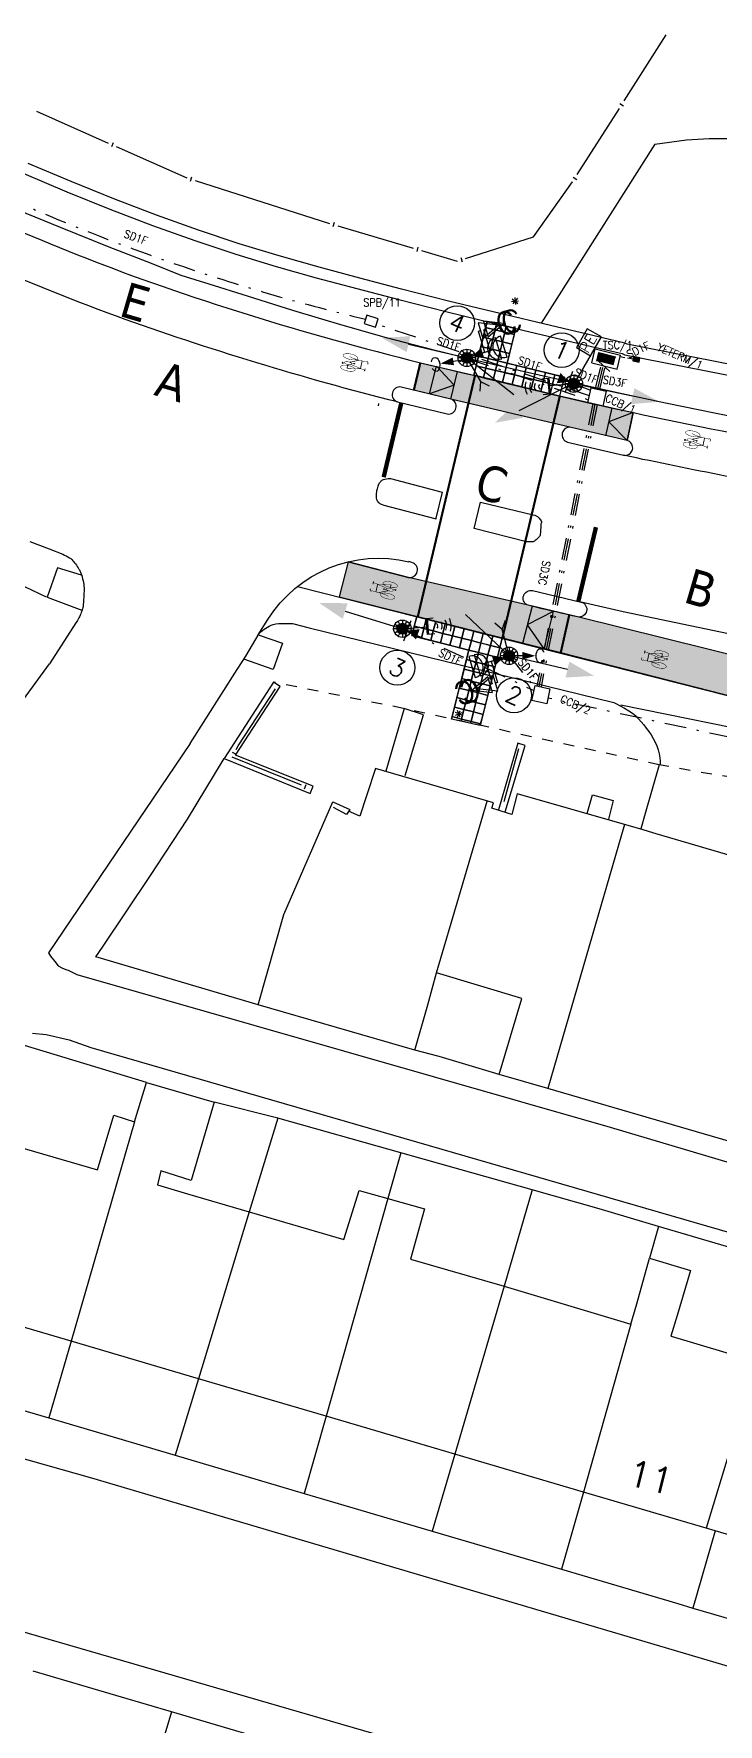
# Model space of a CAD drawing. Extents: x 427500 to 429848, y 434500 to 436505.
# Drawn here: x 428216.1 to 428247.5, y 435722.5 to 435800.1 of the extents above; entities that cross this region are included whole.
import ezdxf
from ezdxf.enums import TextEntityAlignment as Align

# ---------------------------------------------------------------- set-up
doc = ezdxf.new("R2010")
doc.units = 0
for name, pattern in [('1001', [100, 100, 0]), ('1055', [0.6, 0.1, -0.5]), ('DASHDOT1', [2, 1, -0.5, 0, -0.5]), ('DASHEDLINE', [1, 0.5, -0.5]), ('HIDDEN', [0.375, 0.25, -0.125]), ('KLZigZag', [100, 100, 0])]:
    doc.linetypes.add(name, pattern=pattern)
doc.layers.get('0').update_dxf_attribs({"color": 222})
for name, color, linetype in [('DATA', 7, 'Continuous'), ('du-UTMCBOX', 40, 'Continuous'), ('du-UTMCDUCT-C1', 40, 'DASHDOT1'), ('du-UTMCDUCT-F1', 40, 'DASHDOT1'), ('du-UTMCTEXT', 40, 'Continuous'), ('du-YEBOX', 7, 'Continuous'), ('du-YEDUCT-F1', 7, 'HIDDEN'), ('du-YETEXT', 7, 'Continuous'), ('KTS_LINES', 7, 'Continuous'), ('LOOPS', 3, 'Continuous'), ('LPTIP_Ex_Base', 8, 'Continuous'), ('numbers', 7, 'Continuous'), ('OS_LINE - Road Or Track', 8, 'DASHEDLINE'), ('PRO-MARKINGS', 7, 'Continuous'), ('PROPOSED', 1, 'Continuous'), ('SETOUT', 4, 'Continuous'), ('SIGNALS', 7, 'Continuous'), ('Tactarea', 10, 'Continuous'), ('Tactpave', 10, 'Continuous'), ('UTC SIGNALS', 7, 'Continuous'), ('UTC_Phases', 5, 'Continuous'), ('UTC_Signals', 7, 'Continuous')]:
    doc.layers.add(name, color=color, linetype=linetype)
doc.styles.add('299799-EXUTC$0$Standard', font='romans.shx')
doc.styles.add('KTS_TAHOMA', font='tahoma.ttf')
doc.styles.add('LCC Romans', font='romans.shx', dxfattribs={"width": 0.9})
doc.styles.add('MtXpl_Romans', font='romans__.ttf')
doc.styles.get("Standard").update_dxf_attribs({"font": 'romans.shx'})

# ---------------------------------------------------------------- blocks, each defined once
blk = doc.blocks.new('FENCE_UP')
at = {"color": 0, "linetype": 'ByBlock', "flags": 128}
blk.add_lwpolyline([(0, 0.5), (0, -0.5)], dxfattribs=at)
blk = doc.blocks.new('1057s')
at = {"color": 0}
blk.add_line((-0.063, 0.42), (-0.043, 0.389), dxfattribs=at)
for points, const_width in [([(-0.303, 0.316), (-0.289, 0.362), (-0.277, 0.409), (-0.268, 0.455), (-0.26, 0.501), (-0.255, 0.547), (-0.25, 0.594), (-0.246, 0.64), (-0.243, 0.688), (-0.24, 0.736), (-0.238, 0.783), (-0.236, 0.827), (-0.234, 0.867), (-0.232, 0.901), (-0.231, 0.928), (-0.23, 0.945), (-0.23, 0.951)], 0.0208), ([(-0.23, 0.92), (0.114, 0.92)], 0.0417), ([(-0.199, 0.701), (-0.23, 0.764)], 0.0333), ([(-0.23, 0.951), (-0.22, 1.097)], 0.0208), ([(-0.224, 0.766), (-0.229, 0.778)], 0.0125), ([(-0.209, 0.753), (-0.23, 0.795)], 0.00833), ([(-0.227, 0.778), (-0.228, 0.782)], 0.00833), ([(0.041, 0.461), (0.124, 0.92)], 0.0208), ([(0.11, 0.931), (0.125, 0.931)], 0.0208), ([(0.124, 0.92), (0.124, 0.951)], 0.0125), ([(0.134, 0.941), (0.155, 1.097)], 0.0208), ([(0.239, 0.357), (0.134, 0.931)], 0.0208), ([(0.134, 0.92), (0.134, 0.951)], 0.0125), ([(-0.053, 0.399), (-0.199, 0.701)], 0.0329), ([(-0.053, 0.399), (-0.199, 0.701)], 0.0125), ([(-0.063, 0.399), (-0.053, 0.368)], 0.0125), ([(-0.024, 0.528), (-0.023, 0.589)], 0.0417), ([(-0.033, 0.586), (-0.029, 0.591), (-0.025, 0.595), (-0.02, 0.595), (-0.017, 0.592), (-0.014, 0.586)], 0.0125), ([(-0.01, 0.484), (-0.029, 0.54)], 0.0189), ([(0.031, 0.155), (0.051, 0.118)], 0.0189), ([(0.051, 0.123), (0.051, 0.065)], 0.0417), ([(0.044, 0.065), (0.047, 0.056), (0.053, 0.055), (0.058, 0.061), (0.063, 0.071)], 0.0125), ([(0.072, 0.316), (0.239, 0.316)], 0.0417), ([(0.239, 0.357), (0.249, 0.316)], 0.0208), ([(0.249, 0.316), (0.239, 0.295)], 0.0125)]:
    blk.add_lwpolyline(points, dxfattribs=dict(at, const_width=const_width))
for points in [[(-0.221, 1.098, 0.0208, 0.0219, 0), (-0.226, 1.108, 0.0219, 0.0229, 0), (-0.229, 1.116, 0.0229, 0.0238, 0), (-0.233, 1.123, 0.0238, 0.0245, 0), (-0.236, 1.129, 0.0245, 0.0252, 0), (-0.239, 1.135, 0.0252, 0.0258, 0), (-0.241, 1.14, 0.0258, 0.0263, 0), (-0.243, 1.144, 0.0263, 0.0268, 0), (-0.244, 1.149, 0.0268, 0.0272, 0), (-0.246, 1.153, 0.0272, 0.0277, 0), (-0.246, 1.156, 0.0277, 0.0281, 0), (-0.246, 1.16, 0.0281, 0.0285, 0), (-0.245, 1.164, 0.0285, 0.0289, 0), (-0.244, 1.168, 0.0289, 0.0294, 0), (-0.242, 1.171, 0.0294, 0.0299, 0), (-0.238, 1.175, 0.0299, 0.0305, 0), (-0.234, 1.179, 0.0305, 0.0313, 0), (-0.229, 1.183, 0.0313, 0.0321, 0), (-0.222, 1.188, 0.0321, 0.0331, 0), (-0.213, 1.192, 0.0331, 0.0343, 0), (-0.203, 1.195, 0.0343, 0.0357, 0), (-0.19, 1.199, 0.0357, 0.0374, 0), (-0.175, 1.201, 0.0374, 0.0394, 0), (-0.157, 1.203, 0.0394, 0.0417, 0), (-0.135, 1.203, 0.0417, 0.0417, 0)], [(0.076, 1.129, 0.0208, 0.0625, 0), (0.172, 1.125, 0.0625, 0.0208, 0), (0.215, 1.143, 0.0208, 0.0208, 0)]]:
    blk.add_lwpolyline(points, format="xyseb", dxfattribs=at)
at = {"color": 0, "const_width": 0.0208}
for points in [[(-0.303, 0.691, 0.213749), (-0.343, 0.673, 0.093897), (-0.392, 0.591, 0.050566), (-0.418, 0.49, 0.037992), (-0.428, 0.352, 0.037992), (-0.418, 0.214, 0.050566), (-0.392, 0.113, 0.093897), (-0.343, 0.031, 0.213749), (-0.303, 0.013, 0.213749), (-0.264, 0.031, 0.093897), (-0.215, 0.113, 0.050566), (-0.188, 0.214, 0.037992), (-0.178, 0.352, 0.037992), (-0.188, 0.49, 0.050566), (-0.215, 0.591, 0.093897), (-0.264, 0.673, 0.213749)], [(0.009, 0.482, 0.211848), (-0.01, 0.473, 0.094525), (-0.035, 0.433, 0.051213), (-0.048, 0.384, 0.038544), (-0.053, 0.316, 0.038544), (-0.048, 0.247, 0.051213), (-0.035, 0.198, 0.094525), (-0.01, 0.158, 0.211848), (0.009, 0.149, 0.211848), (0.029, 0.158, 0.094525), (0.054, 0.198, 0.051213), (0.067, 0.247, 0.038544), (0.072, 0.316, 0.038544), (0.067, 0.384, 0.051213), (0.054, 0.433, 0.094525), (0.029, 0.473, 0.211848)], [(0.239, 0.691, 0.213749), (0.199, 0.673, 0.093897), (0.15, 0.591, 0.050566), (0.124, 0.49, 0.037992), (0.114, 0.352, 0.037992), (0.124, 0.214, 0.050566), (0.15, 0.113, 0.093897), (0.199, 0.031, 0.213749), (0.239, 0.013, 0.213749), (0.278, 0.031, 0.093897), (0.327, 0.113, 0.050566), (0.353, 0.214, 0.037992), (0.364, 0.352, 0.037992), (0.353, 0.49, 0.050566), (0.327, 0.591, 0.093897), (0.278, 0.673, 0.213749)]]:
    blk.add_lwpolyline(points, format="xyb", close=True, dxfattribs=at)
at = {"color": 0}
for points in [[(-0.038, 0.587), (-0.038, 0.588), (-0.037, 0.59), (-0.036, 0.591), (-0.036, 0.592), (-0.035, 0.593), (-0.035, 0.594), (-0.034, 0.595), (-0.033, 0.595), (-0.033, 0.596), (-0.032, 0.597), (-0.032, 0.597), (-0.031, 0.598), (-0.03, 0.598), (-0.03, 0.599), (-0.029, 0.599), (-0.029, 0.599), (-0.028, 0.6), (-0.028, 0.6), (-0.027, 0.6), (-0.026, 0.6), (-0.026, 0.601), (-0.025, 0.601), (-0.025, 0.601), (-0.024, 0.601), (-0.023, 0.601), (-0.023, 0.601), (-0.022, 0.601), (-0.021, 0.601), (-0.021, 0.601), (-0.02, 0.601), (-0.02, 0.601), (-0.019, 0.6), (-0.019, 0.6), (-0.018, 0.6), (-0.018, 0.6), (-0.017, 0.599), (-0.017, 0.599), (-0.016, 0.599), (-0.016, 0.598), (-0.016, 0.598), (-0.015, 0.598), (-0.015, 0.597), (-0.014, 0.597), (-0.014, 0.597), (-0.014, 0.596), (-0.013, 0.596), (-0.013, 0.595), (-0.013, 0.595), (-0.012, 0.594), (-0.012, 0.593), (-0.011, 0.593), (-0.011, 0.592), (-0.011, 0.591), (-0.01, 0.59), (-0.01, 0.589), (-0.009, 0.588)], [(0.035, 0.065), (0.036, 0.062), (0.037, 0.06), (0.037, 0.058), (0.038, 0.056), (0.039, 0.054), (0.04, 0.053), (0.041, 0.052), (0.042, 0.051), (0.043, 0.05), (0.044, 0.049), (0.044, 0.048), (0.045, 0.047), (0.046, 0.047), (0.047, 0.046), (0.048, 0.045), (0.048, 0.045), (0.049, 0.045), (0.049, 0.044), (0.05, 0.044), (0.051, 0.044), (0.051, 0.044), (0.052, 0.044), (0.052, 0.044), (0.053, 0.044), (0.053, 0.045), (0.054, 0.045), (0.055, 0.045), (0.056, 0.046), (0.056, 0.047), (0.057, 0.047), (0.058, 0.048), (0.059, 0.049), (0.06, 0.051), (0.061, 0.052), (0.062, 0.054), (0.063, 0.055), (0.064, 0.057), (0.066, 0.06), (0.067, 0.062), (0.068, 0.065)]]:
    blk.add_lwpolyline(points, dxfattribs=at)
for points in [[(0.035, 0.064), (0.038, 0.056), (0.042, 0.049), (0.049, 0.044)], [(0.042, 0.049), (0.049, 0.044), (0.053, 0.044), (0.058, 0.048)], [(0.053, 0.044), (0.058, 0.048), (0.062, 0.053), (0.064, 0.057)]]:
    blk.add_solid(points, dxfattribs=at)
blk = doc.blocks.new('TACTPBLK')
at = {"color": 0}
blk.add_line((0.5, 0.5), (0.5, 0.5), dxfattribs=at)
blk.add_lwpolyline([(0, 0), (1, 0), (1, 1), (0, 1)], close=True, dxfattribs=at)
blk = doc.blocks.new('WBPOLE-sym')
h = blk.add_hatch(color=256)
h.dxf.hatch_style = 1
edge = h.paths.add_edge_path()
edge.add_arc((0, 0), 0.25, 0, 360)
at = {"layer": 'SETOUT'}
h = blk.add_hatch(color=256, dxfattribs=at)
h.dxf.hatch_style = 1
edge = h.paths.add_edge_path()
edge.add_arc((0, 0), 0.125, 0, 360)
at = {"color": 0, "lineweight": -2}
for p, q in [((-0.217, 0.125), (-0.346, 0.2)), ((-0.125, 0.217), (-0.2, 0.346)), ((0, 0.4), (0, 0.25)), ((0.2, 0.346), (0.125, 0.217)), ((0.346, 0.2), (0.217, 0.125)), ((-0.25, 0), (-0.4, 0)), ((-0.217, -0.125), (-0.346, -0.2)), ((-0.125, -0.217), (-0.2, -0.346)), ((0, -0.25), (0, -0.4)), ((0.2, -0.346), (0.125, -0.217)), ((0.346, -0.2), (0.217, -0.125)), ((0.4, 0), (0.25, 0))]:
    blk.add_line(p, q, dxfattribs=at)
blk.add_circle((0, 0), 0.4, dxfattribs=at)
blk.add_circle((0, 0), 0.25)
at = {"layer": 'SETOUT'}
blk.add_circle((0, 0), 0.125, dxfattribs=at)
blk = doc.blocks.new('HD001P')
at = {"linetype": 'Continuous'}
blk.add_line((0, 2.75), (0, 0), dxfattribs=at)
blk.add_solid([(0.375, 2.75), (-0.375, 2.75), (0, 4)], dxfattribs=at)
at = {"layer": 'DATA', "flags": 9}
for tag, p in [('SUPPORT', (0.75, 1.5)), ('CABLE', (0.75, 0.75)), ('BRACKETS', (0.75, 1.25)), ('HEIGHT', (0.75, 1)), ('TYPE', (0.75, 0.25)), ('PHASE', (0.75, 0.5)), ('NUM', (0.75, 0)), ('SITE', (0.75, -0.25)), ('IDENT', (0.75, -0.5))]:
    blk.add_attdef(tag, p, '', height=0.2, dxfattribs=at)
blk = doc.blocks.new('Symbol-TACTKNOB')
at = {"color": 0, "linetype": 'Continuous'}
for p, q in [((1.05, 0.6), (1.55, 0.6)), ((1.12, 0.42), (1.48, 0.78)), ((1.12, 0.78), (1.48, 0.42)), ((1.3, 0.35), (1.3, 0.85))]:
    blk.add_line(p, q, dxfattribs=at)
blk = doc.blocks.new('Signal-Symbol-083A')
for p, q in [((0.85, 0), (0.85, 1)), ((0.85, 1), (0.95, 1))]:
    blk.add_line(p, q)
at = {"color": 0, "linetype": 'Continuous'}
for p, q in [((1, 0), (0, 0)), ((1.5, -0.5), (1.5, 0.5))]:
    blk.add_line(p, q, dxfattribs=at)
blk.add_lwpolyline([(0.95, 1.375), (0.95, 0.625), (1.8, 1)], close=True, dxfattribs=at)
blk.add_arc((1.5, 0), 0.5, 90, 270, dxfattribs=at)
at = {"color": 0}
blk.add_solid([(0.25, 0), (0.75, -0.25), (0.75, 0.25)], dxfattribs=at)
at = {"linetype": 'Continuous'}
blk.add_text('C', height=1, dxfattribs=at).set_placement((2.157, 1), align=Align.MIDDLE)
at = {"layer": 'DATA'}
for tag, p, rotation, flags in [('SIG', (0, 0), 180, 3), ('IDENT', (-0.75, -1), 270, 9), ('SITE', (-0.5, -1), 270, 9), ('NUM', (-0.25, -1), 270, 9), ('TYPE', (0, -1), 270, 9), ('PHASE', (0.25, -1), 270, 9), ('CABLE', (0.5, -1), 270, 9), ('HEIGHT', (0.75, -1), 270, 9), ('FEATURES', (1, -1), 270, 9), ('SUPPORT', (1.25, -1), 270, 9)]:
    blk.add_attdef(tag, p, '', height=0.2, rotation=rotation, dxfattribs=dict(at, flags=flags))
blk = doc.blocks.new('A$C88c9c3d2')
at = {"layer": 'SIGNALS'}
for p, q in [((0.873, 0.396), (0.871, 1.19)), ((0.871, 1.19), (0.951, 1.19))]:
    blk.add_line(p, q, dxfattribs=at)
at = {"layer": 'SIGNALS', "color": 0, "linetype": 'Continuous'}
for p, q in [((1.391, 0), (1.388, 0.795)), ((0.993, 0.396), (0.198, 0.394))]:
    blk.add_line(p, q, dxfattribs=at)
blk.add_lwpolyline([(0.95, 1.488), (0.951, 0.893), (1.626, 1.192)], close=True, dxfattribs=at)
blk.add_arc((1.39, 0.397), 0.397, 90.15492, 270.15492, dxfattribs=at)
at = {"layer": 'SIGNALS', "xscale": 0.7940999999999999, "yscale": 0.7940999999999999, "zscale": 0.7940999999999999, "rotation": 0.1549181761895611}
blk.add_blockref('Signal-Symbol-083A', (0, 0.394), dxfattribs=at)
at = {"layer": 'SIGNALS', "linetype": 'Continuous'}
blk.add_text('C', height=0.794, rotation=0.15492, dxfattribs=at).set_placement((1.909, 1.193), align=Align.MIDDLE)
blk = doc.blocks.new('detect_visual-sym')
at = {"color": 0, "linetype": 'Continuous'}
for p, q in [((0, 0), (1.87, 0)), ((2.42, 0.6), (1.87, 0.6)), ((1.87, -0.6), (1.87, 0.6)), ((1.97, -0.6), (1.97, 0.6)), ((2.42, -0.6), (1.87, -0.6))]:
    blk.add_line(p, q, dxfattribs=at)
for centre, radius, start, end in [((2.46, 0), 0.255, 313.0864, 46.9136), ((2.53, 0), 0.518, 326.6121, 33.3879), ((2.53, 0), 0.862, 333.5703, 26.4297), ((2.46, 0), 1.28, 337.7803, 22.2197)]:
    blk.add_arc(centre, radius, start, end, dxfattribs=at)
blk = doc.blocks.new('TSC')
for p, q in [((-0.6, 0.33), (0.6, 0.33)), ((-0.6, -0.33), (-0.6, 0.33)), ((-0.4, -0.2), (-0.4, 0.2)), ((-0.399, 0.2), (0.401, 0.2)), ((0.6, -0.33), (0.6, 0.33)), ((-0.6, -0.33), (0.6, -0.33))]:
    blk.add_line(p, q)
blk.add_solid([(-0.399, 0.2), (-0.399, -0.2), (0.401, 0.2), (0.401, -0.2)])
blk = doc.blocks.new('peek3con')
blk.add_line((-0.335, -0.21), (0.278, -0.536))
blk.add_solid([(-0.355, -0.19), (0.355, -0.19), (-0.355, 0.19), (0.355, 0.19)])
blk = doc.blocks.new('poleno')
blk.add_circle((0, 0), 1)
at = {"style": 'KTS_TAHOMA'}
blk.add_attdef('NUMBER', text='', height=1, dxfattribs=at).set_placement((0, 0), align=Align.MIDDLE)
blk = doc.blocks.new('HD084')
blk.add_line((0.5, 0.25), (-0.5, 0.25))
for points in [[(0, 0.25), (0.25, 0.75), (-0.25, 0.75)], [(0, 0.05, 1), (0.2, 0.25, 1), (-0.2, 0.25, 1)]]:
    blk.add_solid(points)
at = {"flags": 9}
for tag, p in [('SUPPORT', (1, 1.25)), ('FEATURES', (1, 1)), ('HEIGHT', (1, 0.75)), ('TYPE', (1, 0)), ('CABLE', (1, 0.5)), ('PHASE', (1, 0.25)), ('SITE', (1, -0.5)), ('NUM', (1, -0.25)), ('IDENT', (1, -0.75))]:
    blk.add_attdef(tag, p, '', height=0.2, dxfattribs=at)
at = {"flags": 3}
blk.add_attdef('SIG', (0, 0), '', height=0.2, rotation=270, dxfattribs=at)
blk = doc.blocks.new('pec')
for p, q in [((-0.75, 2.5), (-0.75, 1.5)), ((0, 2.5), (-0.75, 2.5)), ((0, 0), (0, 2.5)), ((-0.75, 1.5), (0, 1.5))]:
    blk.add_line(p, q)
blk.add_text('PE', height=0.5, rotation=90).set_placement((-0.384, 1.931), align=Align.MIDDLE)
blk = doc.blocks.new('299799-EXUTC$0$Signal-Symbol-077AP')
at = {"linetype": 'Continuous'}
blk.add_line((1, 0), (0, 0), dxfattribs=at)
blk.add_solid([(1, -0.3), (1, 0.3), (2, 0)], dxfattribs=at)
at = {"style": '299799-EXUTC$0$Standard'}
blk.add_text('C', height=1, dxfattribs=at).set_placement((2.36, 0), align=Align.MIDDLE)
blk = doc.blocks.new('CCB')
at = {"flags": 128}
blk.add_lwpolyline([(0.35, 0.35), (0.35, -0.35), (-0.35, -0.35), (-0.35, 0.35)], close=True, dxfattribs=at)
blk = doc.blocks.new('YETERM')
at = {"flags": 128}
blk.add_lwpolyline([(-0.15, -0.1), (0.15, -0.1), (0.15, 0.1), (-0.15, 0.1)], close=True, dxfattribs=at)
blk.add_solid([(-0.15, 0.1), (-0.15, -0.1), (0.15, 0.1), (0.15, -0.1)])
blk = doc.blocks.new('299799-EXUTC$0$ONXDET-sym')
at = {"color": 0, "linetype": 'Continuous'}
for p, q in [((0, 0), (2.5, 0)), ((2.5, 0), (3.25, 0.5)), ((2.5, 0), (3.25, -0.5))]:
    blk.add_line(p, q, dxfattribs=at)
blk = doc.blocks.new('SPB')
at = {"flags": 128}
blk.add_lwpolyline([(-0.275, 0.2), (-0.275, -0.2), (0.275, -0.2), (0.275, 0.2)], close=True, dxfattribs=at)

msp = doc.modelspace()

# ---------------------------------------------------------------- hatches: boundary and pattern name
at = {"layer": 'PRO-MARKINGS', "true_color": 0x58ba48}
h = msp.add_hatch(color=85, dxfattribs=at)
h.dxf.hatch_style = 1
h.paths.add_polyline_path([(428233.815, 435784.97), (428236.31, 435784.38), (428240.202, 435783.456), (428242.589, 435782.893), (428243.566, 435782.682), (428243.29, 435781.402), (428240.715, 435782.004), (428235.195, 435783.302), (428233.504, 435783.711)])
h = msp.add_hatch(color=85, dxfattribs=at)
h.dxf.hatch_style = 1
h.paths.add_polyline_path([(428276.623, 435762.432), (428277.099, 435764.347), (428241.009, 435773.312), (428238.686, 435773.858), (428233.253, 435775.124), (428230.495, 435775.837), (428230.086, 435774.224), (428240.24, 435771.669), (428253.307, 435768.331), (428273.497, 435763.172)])

# ---------------------------------------------------------------- linework, layer by layer
at = {"layer": 'du-UTMCDUCT-C1', "flags": 128}
for points in [[(428241.708, 435783.097), (428239.139, 435770.137)], [(428241.806, 435783.078), (428239.237, 435770.117)], [(428241.904, 435783.059), (428239.335, 435770.098)]]:
    msp.add_lwpolyline(points, dxfattribs=at)
at = {"layer": 'du-UTMCDUCT-F1', "flags": 128}
msp.add_lwpolyline([(428210.9, 435794.42, 0.017348), (428216.832, 435791.689, 0.017348), (428222.938, 435789.377, 0.011544), (428227.085, 435788.075, 0.011544), (428231.286, 435786.966)], format="xyb", dxfattribs=at)
for points in [[(428241.552, 435783.454), (428231.792, 435786.741)], [(428235.961, 435785.168), (428241.51, 435783.269)], [(428241.836, 435783.8), (428242.093, 435784.857)], [(428241.933, 435783.776), (428242.191, 435784.833)], [(428242.03, 435783.753), (428242.288, 435784.81)], [(428240.858, 435784.005), (428241.609, 435783.71)], [(428232.982, 435772.781), (428239.012, 435769.927)], [(428237.871, 435771.545), (428239.042, 435770.064)], [(428268.567, 435763.335), (428239.654, 435769.584)]]:
    msp.add_lwpolyline(points, dxfattribs=at)
at = {"layer": 'du-YEDUCT-F1', "flags": 128}
msp.add_lwpolyline([(428243.553, 435785.131), (428242.963, 435785.233)], dxfattribs=at)
at = {"layer": 'KTS_LINES', "linetype": 'Continuous', "flags": 128}
for points, const_width in [([(428233.504, 435783.711), (428233.804, 435784.973)], 0.1), ([(428232.12, 435779.716), (428232.93, 435783.129)], 0.2), ([(428241.046, 435774.02), (428241.854, 435777.425)], 0.2), ([(428240.24, 435771.669), (428240.628, 435773.396)], 0.1)]:
    msp.add_lwpolyline(points, dxfattribs=dict(at, const_width=const_width))
at = {"layer": 'KTS_LINES', "linetype": '1055', "const_width": 0.1, "flags": 128}
for points in [[(428233.684, 435773.311), (428236.31, 435784.38)], [(428237.561, 435772.327), (428240.197, 435783.436)]]:
    msp.add_lwpolyline(points, dxfattribs=at)
at = {"layer": 'LOOPS'}
msp.add_line((428231.879, 435782.992), (428231.904, 435783.099), dxfattribs=at)
at = {"layer": 'LPTIP_Ex_Base', "color": 251, "true_color": 0x636466}
for p, q in [((428244.55, 435795), (428239.339, 435786.778)), ((428244.55, 435795), (428246, 435795.2)), ((428246, 435795.2), (428247.05, 435795.25)), ((428247.05, 435795.25), (428248.1, 435795.25)), ((428225.589, 435771.858), (428225.589, 435771.858)), ((428225.589, 435771.858), (428225.589, 435771.858)), ((428225.589, 435771.858), (428225.589, 435771.858)), ((428225.589, 435771.858), (428225.589, 435771.858)), ((428225.589, 435771.858), (428225.589, 435771.858)), ((428225.589, 435771.858), (428225.589, 435771.858)), ((428225.589, 435771.858), (428225.589, 435771.858)), ((428205.75, 435756), (428216.803, 435771.159)), ((428223.248, 435767.509), (428216.755, 435757.902)), ((428223.125, 435764.033), (428224.811, 435766.806)), ((428227.55, 435759.65), (428229.789, 435764.819)), ((428229.789, 435764.819), (428229.789, 435764.819)), ((428229.789, 435764.819), (428229.789, 435764.819)), ((428234.55, 435756.98), (428236.869, 435764.86)), ((428221.435, 435761.453), (428223.125, 435764.033)), ((428243.163, 435763.788), (428239.64, 435751.67)), ((428219.225, 435758.163), (428221.435, 435761.453)), ((428226.37, 435755.52), (428227.55, 435759.65)), ((428218.924, 435757.721), (428219.225, 435758.163)), ((428216.755, 435757.902), (428216.755, 435757.902)), ((428216.755, 435757.902), (428216.85, 435757.75)), ((428216.85, 435757.75), (428217.05, 435757.5)), ((428217.05, 435757.5), (428217.2, 435757.3)), ((428217.2, 435757.3), (428217.4, 435757.2)), ((428226.37, 435755.52), (428218.924, 435757.721)), ((428217.4, 435757.2), (428217.589, 435757.125)), ((428217.589, 435757.125), (428217.65, 435757.1)), ((428217.65, 435757.1), (428218.05, 435756.9)), ((428218.05, 435756.9), (428242.5, 435749.9)), ((428234.139, 435755.52), (428234.55, 435756.98)), ((428238.45, 435755.8), (428234.55, 435756.98)), ((428237.42, 435752.32), (428238.45, 435755.8)), ((428233.55, 435753.43), (428226.37, 435755.52)), ((428233.55, 435753.43), (428234.139, 435755.52)), ((428216.026, 435754.212), (428216.65, 435754.15)), ((428221.25, 435751.95), (428215.65, 435753.65)), ((428216.65, 435754.15), (428217.7, 435753.9)), ((428217.7, 435753.9), (428218.7, 435753.55)), ((428218.7, 435753.55), (428261.3, 435741.2)), ((428234.67, 435753.15), (428233.55, 435753.43)), ((428237.42, 435752.32), (428234.67, 435753.15)), ((428220.7, 435750.15), (428221.25, 435751.95)), ((428221.25, 435751.95), (428224.35, 435751.05)), ((428239.64, 435751.67), (428237.42, 435752.32)), ((428257.4, 435746.5), (428239.64, 435751.67)), ((428219, 435747.95), (428219.75, 435750.45)), ((428219.75, 435750.45), (428220.7, 435750.15)), ((428224.35, 435751.05), (428223.3, 435747.45)), ((428227.27, 435750.32), (428224.35, 435751.05)), ((428227.27, 435750.32), (428225.96, 435746.02)), ((428232.91, 435748.73), (428227.27, 435750.32)), ((428220.7, 435750.15), (428217.79, 435740.09)), ((428242.5, 435749.9), (428261.85, 435744.15)), ((428214, 435749.4), (428219, 435747.95)), ((428232.91, 435748.73), (428232.31, 435746.63)), ((428238.93, 435747.02), (428232.91, 435748.73)), ((428221.9, 435747.9), (428221.75, 435747.25)), ((428221.75, 435747.25), (428223.125, 435746.848)), ((428223.3, 435747.45), (428221.9, 435747.9)), ((428223.125, 435746.848), (428225.96, 435746.02)), ((428232.31, 435746.63), (428229.48, 435736.64)), ((428230.3, 435744.75), (428231, 435747)), ((428231, 435747), (428232.31, 435746.63)), ((428232.31, 435746.63), (428234, 435746.15)), ((428238.93, 435747.02), (428237.64, 435742.6)), ((428242, 435746.15), (428238.93, 435747.02)), ((428225.96, 435746.02), (428223.63, 435738.36)), ((428225.96, 435746.02), (428230.3, 435744.75)), ((428234, 435746.15), (428233.35, 435743.85)), ((428244.72, 435745.35), (428242, 435746.15)), ((428244.72, 435745.35), (428244.308, 435743.887)), ((428250.57, 435743.62), (428244.72, 435745.35)), ((428233.35, 435743.85), (428237.64, 435742.6)), ((428243.72, 435741.8), (428244.308, 435743.887)), ((428244.308, 435743.887), (428246.19, 435743.325)), ((428246.19, 435743.325), (428245.572, 435741.258)), ((428237.64, 435742.6), (428235.38, 435734.9)), ((428237.64, 435742.6), (428243.456, 435740.862)), ((428217.79, 435740.09), (428211.8, 435741.85)), ((428243.456, 435740.862), (428243.72, 435741.8)), ((428245.572, 435741.258), (428245.29, 435740.314)), ((428243.456, 435740.862), (428241.28, 435733.16)), ((428245.29, 435740.314), (428245.303, 435740.31)), ((428245.303, 435740.31), (428249.22, 435739.14)), ((428206.3, 435739.65), (428216.77, 435736.56)), ((428217.79, 435740.09), (428216.77, 435736.56)), ((428223.63, 435738.36), (428217.79, 435740.09)), ((428249.22, 435739.14), (428246.9, 435731.5)), ((428223.63, 435738.36), (428222.56, 435734.85)), ((428229.48, 435736.64), (428223.63, 435738.36)), ((428218.75, 435733.8), (428207, 435737.1)), ((428216.77, 435736.56), (428222.56, 435734.85)), ((428229.48, 435736.64), (428228.48, 435733.1)), ((428235.38, 435734.9), (428229.48, 435736.64)), ((428222.56, 435734.85), (428228.48, 435733.1)), ((428235.38, 435734.9), (428234.34, 435731.37)), ((428241.28, 435733.16), (428235.38, 435734.9)), ((428301.9, 435709.2), (428218.75, 435733.8)), ((428228.48, 435733.1), (428234.34, 435731.37)), ((428241.28, 435733.16), (428240.28, 435729.62)), ((428246.9, 435731.5), (428241.28, 435733.16)), ((428234.34, 435731.37), (428240.28, 435729.62)), ((428247.32, 435731.38), (428246.3, 435727.84)), ((428247.32, 435731.38), (428246.9, 435731.5)), ((428252.6, 435729.82), (428247.32, 435731.38)), ((428298.05, 435702.85), (428201.4, 435730.85)), ((428240.28, 435729.62), (428245.6, 435728.05)), ((428245.6, 435728.05), (428246.3, 435727.84)), ((428246.3, 435727.84), (428251.56, 435726.3)), ((428220.1, 435723.75), (428216.06, 435724.95)), ((428222.39, 435723.08), (428220.1, 435723.75)), ((428222.39, 435723.08), (428221.14, 435718.9)), ((428228.7, 435721.22), (428222.39, 435723.08))]:
    msp.add_line(p, q, dxfattribs=at)
at = {"layer": 'LPTIP_Ex_Base', "color": 251, "true_color": 0x636466, "flags": 128}
for points in [[(428243.141, 435796.978), (428245.069, 435800.018)], [(428216.209, 435796.508), (428219.498, 435795.046)], [(428240.998, 435793.6), (428242.927, 435796.64)], [(428219.864, 435794.883), (428223.095, 435793.446), (428223.095, 435793.446)], [(428253.377, 435783.835), (428243.279, 435785.815), (428243.176, 435785.873), (428241.768, 435786.207), (428239.771, 435786.675), (428237.456, 435787.225), (428235.088, 435787.801), (428232.936, 435788.35), (428231.021, 435788.855), (428229.164, 435789.353), (428227.334, 435789.868), (428225.5, 435790.423), (428223.628, 435791.044), (428221.705, 435791.736), (428219.755, 435792.484), (428217.792, 435793.278), (428215.83, 435794.111)], [(428215.631, 435793.653), (428217.6, 435792.816), (428219.572, 435792.018), (428221.531, 435791.267), (428223.464, 435790.571), (428225.349, 435789.946), (428227.194, 435789.388), (428229.031, 435788.871), (428230.892, 435788.372), (428232.811, 435787.866), (428234.967, 435787.316), (428237.339, 435786.739), (428239.657, 435786.189), (428241.653, 435785.72), (428243.061, 435785.387), (428243.182, 435785.325), (428253.282, 435783.345)], [(428223.476, 435793.325), (428229.634, 435791.357), (428229.634, 435791.357)], [(428235.877, 435789.757), (428238.988, 435790.751), (428240.784, 435793.262), (428240.784, 435793.262)], [(428214.974, 435792.144), (428217.286, 435791.19), (428219.529, 435790.293), (428221.455, 435789.533), (428222.818, 435788.989), (428224.105, 435788.591), (428225.871, 435788.033), (428227.946, 435787.386), (428230.136, 435786.726), (428232.242, 435786.131), (428234.293, 435785.597), (428236.421, 435785.075), (428238.583, 435784.567), (428240.735, 435784.076), (428242.836, 435783.607), (428245.036, 435783.133), (428247.362, 435782.653), (428249.591, 435782.205)], [(428230.018, 435791.245), (428233.472, 435790.23)], [(428233.856, 435790.117), (428235.496, 435789.635), (428235.496, 435789.635)], [(428215.896, 435776.773), (428216.779, 435776.432), (428217.413, 435776.184), (428217.488, 435776.147), (428217.559, 435776.111), (428217.639, 435776.07), (428217.717, 435776.025), (428217.782, 435775.981), (428217.833, 435775.936), (428217.877, 435775.888), (428217.916, 435775.839), (428217.954, 435775.788), (428217.992, 435775.737), (428218.033, 435775.681), (428218.075, 435775.619), (428218.116, 435775.559), (428218.15, 435775.506), (428218.175, 435775.47)], [(428213.086, 435775.295), (428213.563, 435775.121), (428213.637, 435775.327), (428214.27, 435775.073), (428214.244, 435774.851), (428215.323, 435774.382), (428215.505, 435774.64), (428215.686, 435774.684), (428216.65, 435774.225)], [(428218.268, 435775.231), (428217.173, 435775.564), (428216.688, 435774.221), (428218.277, 435773.619)], [(428218.175, 435775.47), (428218.193, 435775.424), (428218.219, 435775.36), (428218.249, 435775.284), (428218.278, 435775.204), (428218.302, 435775.126), (428218.322, 435775.05), (428218.34, 435774.97), (428218.356, 435774.888), (428218.369, 435774.805), (428218.379, 435774.723), (428218.384, 435774.644), (428218.385, 435774.565), (428218.384, 435774.486), (428218.38, 435774.403), (428218.377, 435774.316), (428218.372, 435774.213), (428218.365, 435774.098), (428218.357, 435773.984), (428218.35, 435773.885), (428218.346, 435773.815)], [(428218.346, 435773.815), (428218.338, 435773.784), (428218.328, 435773.74), (428218.316, 435773.687), (428218.301, 435773.631), (428218.283, 435773.574), (428218.261, 435773.515), (428218.236, 435773.45), (428218.209, 435773.384), (428218.18, 435773.32), (428218.152, 435773.261), (428218.121, 435773.206), (428218.087, 435773.151), (428218.054, 435773.102), (428218.025, 435773.06), (428218.005, 435773.03), (428216.803, 435771.159)], [(428223.248, 435767.509), (428225.405, 435770.899), (428225.799, 435771.503), (428226.411, 435772.553), (428226.45, 435772.586), (428226.503, 435772.633), (428226.566, 435772.687), (428226.638, 435772.742), (428226.713, 435772.791), (428226.791, 435772.837), (428226.872, 435772.884), (428226.961, 435772.929), (428227.061, 435772.967), (428227.176, 435772.994), (428227.321, 435773.009), (428227.494, 435773.013), (428227.671, 435773.011), (428227.829, 435773.006), (428227.945, 435773.002), (428228.707, 435772.805), (428242.667, 435769.39), (428242.788, 435769.324), (428242.962, 435769.233), (428243.161, 435769.124), (428243.36, 435769.006), (428243.531, 435768.886), (428243.675, 435768.764), (428243.807, 435768.636), (428243.93, 435768.5), (428244.047, 435768.359), (428244.16, 435768.212), (428244.271, 435768.057), (428244.38, 435767.894), (428244.482, 435767.727), (428244.572, 435767.559), (428244.647, 435767.393), (428244.704, 435767.218), (428244.746, 435767.031), (428244.777, 435766.85), (428244.8, 435766.696), (428244.8, 435766.507)], [(428226.374, 435772.489), (428227.476, 435772.112), (428227.059, 435770.891), (428225.715, 435771.375)], [(428225.364, 435767.231), (428225.451, 435767.401), (428227.159, 435770.014)], [(428233.102, 435766.035), (428233.95, 435768.816), (428233.056, 435769.104), (428232.217, 435766.233)], [(428242.99, 435769.282), (428242.99, 435769.282), (428250.219, 435767.807)], [(428237.687, 435764.374), (428238.605, 435767.416), (428238.269, 435767.515), (428237.39, 435764.458)], [(428228.349, 435765.597), (428225.181, 435766.875), (428225.181, 435766.875)], [(428237.646, 435764.847), (428238.323, 435767.271)], [(428248.417, 435762.234), (428244.615, 435763.352), (428243.871, 435763.586), (428238.247, 435765.19), (428237.996, 435764.241), (428237.797, 435764.304), (428237.081, 435764.53), (428237.156, 435764.776), (428231.753, 435766.359), (428231.335, 435765.103), (428231.035, 435764.165), (428230.502, 435764.391)], [(428244.755, 435766.517), (428244.11, 435764.298), (428243.917, 435763.594)], [(428228.72, 435765.447), (428228.72, 435765.447)], [(428241.457, 435764.293), (428241.691, 435765.145), (428242.636, 435764.88), (428242.421, 435764.025)], [(428229.789, 435764.819), (428230.569, 435764.472), (428230.41, 435764.238)], [(428230.41, 435764.238), (428229.815, 435764.565)]]:
    msp.add_lwpolyline(points, dxfattribs=at)
at = {"layer": 'LPTIP_Ex_Base', "color": 9, "flags": 128}
for points in [[(428234.48, 435777.802), (428232.145, 435778.421), (428232.071, 435778.444), (428232.02, 435778.462), (428231.984, 435778.478), (428231.955, 435778.496), (428231.925, 435778.52), (428231.893, 435778.549), (428231.866, 435778.582), (428231.843, 435778.618), (428231.824, 435778.658), (428231.809, 435778.702), (428231.798, 435778.75), (428231.791, 435778.803), (428231.787, 435778.859), (428231.787, 435778.917), (428231.792, 435778.977), (428231.801, 435779.043), (428231.815, 435779.113), (428231.832, 435779.185), (428231.851, 435779.252), (428231.869, 435779.309), (428231.885, 435779.355), (428231.901, 435779.393), (428231.918, 435779.426), (428231.937, 435779.456), (428231.96, 435779.486), (428231.985, 435779.516), (428232.01, 435779.546), (428232.039, 435779.573), (428232.074, 435779.598), (428232.117, 435779.617), (428232.175, 435779.632), (428232.247, 435779.643), (428232.323, 435779.651), (428232.391, 435779.656), (428232.442, 435779.659), (428234.806, 435779.033), (428234.52, 435777.845), (428234.508, 435777.795)], [(428238.663, 435776.76), (428236.263, 435777.362), (428236.567, 435778.576), (428238.973, 435777.998), (428239.053, 435777.972), (428239.107, 435777.951), (428239.144, 435777.93), (428239.175, 435777.908), (428239.208, 435777.88), (428239.245, 435777.843), (428239.28, 435777.8), (428239.311, 435777.756), (428239.335, 435777.713), (428239.352, 435777.677), (428239.357, 435777.649), (428239.352, 435777.626), (428239.342, 435777.606), (428239.332, 435777.586), (428239.326, 435777.566), (428239.326, 435777.543), (428239.327, 435777.518), (428239.329, 435777.495), (428239.331, 435777.475), (428239.333, 435777.46), (428239.295, 435777.046), (428239.281, 435777.028), (428239.261, 435777.003), (428239.236, 435776.973), (428239.209, 435776.941), (428239.178, 435776.911), (428239.146, 435776.879), (428239.111, 435776.843), (428239.072, 435776.809), (428239.03, 435776.779), (428238.981, 435776.759), (428238.921, 435776.752), (428238.849, 435776.754)]]:
    msp.add_lwpolyline(points, close=True, dxfattribs=at)
at = {"layer": 'LPTIP_Ex_Base', "color": 251, "true_color": 0x636466, "flags": 128}
msp.add_lwpolyline([(428227.077, 435770.313), (428224.811, 435766.806), (428228.754, 435765.212), (428228.886, 435765.537), (428225.335, 435766.972), (428227.371, 435770.123)], close=True, dxfattribs=at)
at = {"layer": 'OS_LINE - Road Or Track', "flags": 128}
msp.add_lwpolyline([(428244.755, 435766.517), (428233.056, 435769.104), (428227.077, 435770.313)], dxfattribs=at)
at = {"layer": 'OS_LINE - Road Or Track', "color": 251, "true_color": 0x636466, "flags": 128}
msp.add_lwpolyline([(428275.474, 435759.915), (428268.992, 435761.743), (428262.747, 435763.151), (428256.794, 435764.259), (428249.9, 435765.695), (428249.9, 435765.695), (428247.373, 435766.051), (428244.755, 435766.517)], dxfattribs=at)
at = {"layer": 'PRO-MARKINGS', "color": 85, "true_color": 0x58ba48, "flags": 128}
for points in [[(428233.815, 435784.97), (428236.31, 435784.38), (428240.202, 435783.456), (428242.589, 435782.893), (428243.566, 435782.682), (428243.29, 435781.402), (428240.715, 435782.004), (428235.195, 435783.302), (428233.504, 435783.711)], [(428276.623, 435762.432), (428277.099, 435764.347), (428241.009, 435773.312), (428238.686, 435773.858), (428233.253, 435775.124), (428230.495, 435775.837), (428230.086, 435774.224), (428240.24, 435771.669), (428253.307, 435768.331), (428273.497, 435763.172)]]:
    msp.add_lwpolyline(points, close=True, dxfattribs=at)
at = {"layer": 'PROPOSED'}
for p, q in [((428237.561, 435772.327), (428233.684, 435773.311)), ((428233.482, 435772.433), (428236.051, 435771.782))]:
    msp.add_line(p, q, dxfattribs=at)
at = {"layer": 'PROPOSED', "flags": 128}
for points in [[(428171.935, 435818.302, 0.040395), (428202.669, 435797.353), (428207.628, 435794.679, 0.030115), (428220.556, 435788.977, 0.030579), (428236.31, 435784.38, 0.019162), (428252.84, 435780.884, -0.003309), (428271.724, 435777.213, -0.02389), (428287.494, 435773.075), (428294.04, 435770.872), (428311.348, 435764.581), (428359.223, 435747.605)], [(428232.76, 435783.17, -0.024585), (428219.87, 435787.099, -0.030176), (428206.695, 435792.91), (428201.712, 435795.597, -0.040524), (428170.874, 435817.011)], [(428358.552, 435745.714), (428310.655, 435762.704), (428293.38, 435768.984), (428286.875, 435771.173, 0.023845), (428271.32, 435775.255, 0.003305), (428252.486, 435778.915, -0.009837), (428243.122, 435780.723, -0.010229)], [(428226.374, 435772.489), (428226.816, 435773.193, -0.321024), (428233.279, 435775.842)], [(428230.308, 435775.885, 0.000122), (428230.304, 435775.884, 0.000122)], [(428230.495, 435775.837), (428232.966, 435775.199), (428233.253, 435775.124, 0.956308), (428233.419, 435775.806), (428233.268, 435775.844)], [(428282.488, 435762.877), (428281.038, 435765.356, 0.018278), (428262.421, 435769.58), (428254.44, 435771.175), (428243.094, 435773.54), (428241.168, 435773.991)]]:
    msp.add_lwpolyline(points, format="xyb", dxfattribs=at)
for points in [[(428234.225, 435783.546), (428234.542, 435784.808)], [(428234.542, 435784.808), (428235.353, 435783.933), (428234.225, 435783.546)], [(428235.195, 435783.302), (428235.512, 435784.564)], [(428242.312, 435781.614), (428242.589, 435782.893)], [(428243.566, 435782.682), (428242.451, 435782.254), (428243.29, 435781.402)], [(428243.29, 435781.402), (428243.566, 435782.682)], [(428228.175, 435774.709), (428278.439, 435761.953), (428280.236, 435761.476), (428283.481, 435760.543), (428285.863, 435759.806), (428319.346, 435748.351), (428326.775, 435745.721)], [(428238.923, 435773.799), (428238.489, 435772.091)], [(428239.895, 435773.564), (428238.706, 435772.945), (428239.459, 435771.845)], [(428239.895, 435773.564), (428239.459, 435771.845)], [(428327.429, 435747.611), (428320.013, 435750.236), (428285.265, 435762.085), (428278.945, 435763.888), (428241.009, 435773.312)]]:
    msp.add_lwpolyline(points, dxfattribs=at)
for points in [[(428235.195, 435783.302), (428232.922, 435783.851, 0.946319), (428232.76, 435783.17), (428235.033, 435782.621, 0.946319)], [(428240.547, 435781.324), (428243.122, 435780.723, 0.946319), (428243.29, 435781.402), (428240.715, 435782.004, 0.946319)], [(428239.16, 435773.739), (428238.686, 435773.858, -0.83535), (428238.943, 435774.515), (428241.168, 435773.991, -0.985445), (428241.009, 435773.312, -0.005225)]]:
    msp.add_lwpolyline(points, format="xyb", close=True, dxfattribs=at)
at = {"layer": 'Tactarea', "flags": 128}
for points in [[(428240.197, 435783.438), (428240.41, 435784.312), (428237.787, 435784.951), (428238.174, 435786.541), (428236.861, 435786.855), (428236.262, 435784.396), (428240.197, 435783.438)], [(428237.561, 435772.327), (428236.545, 435768.331), (428235.229, 435768.624), (428236.031, 435771.787), (428233.414, 435772.451), (428233.636, 435773.323), (428237.561, 435772.327)]]:
    msp.add_lwpolyline(points, dxfattribs=at)
at = {"layer": 'Tactpave'}
for p, q in [((428237.066, 435786.747), (428237.066, 435786.747)), ((428237.503, 435786.641), (428237.503, 435786.641)), ((428237.941, 435786.535), (428237.941, 435786.535))]:
    msp.add_line(p, q, dxfattribs=at)
for points in [[(428237.297, 435786.75), (428237.231, 435786.476), (428236.794, 435786.582), (428236.861, 435786.855)], [(428237.734, 435786.645), (428237.669, 435786.369), (428237.231, 435786.476), (428237.297, 435786.75)], [(428238.172, 435786.541), (428238.106, 435786.263), (428237.669, 435786.369), (428237.736, 435786.645)], [(428235.693, 435768.623), (428235.257, 435768.733), (428235.229, 435768.624)], [(428235.668, 435768.526), (428235.693, 435768.623)], [(428236.129, 435768.512), (428235.693, 435768.623), (428235.668, 435768.526)], [(428236.108, 435768.428), (428236.129, 435768.512)], [(428236.565, 435768.401), (428236.129, 435768.512), (428236.108, 435768.428)], [(428236.547, 435768.331), (428236.565, 435768.401)]]:
    msp.add_lwpolyline(points, dxfattribs=at)

# ---------------------------------------------------------------- block references
at = {"layer": 'du-UTMCBOX', "color": 11, "zscale": 1.000001, "rotation": 342.1954045557234}
msp.add_blockref('SPB', (428231.549, 435786.883), dxfattribs=at)
at = {"layer": 'du-UTMCBOX', "color": 1, "zscale": 1.000001}
for name, p, rotation in [('TSC', (428242.323, 435785.145), 346.0814681455728), ('CCB', (428241.897, 435783.394), 347.375984659447)]:
    msp.add_blockref(name, p, dxfattribs=dict(at, rotation=rotation))
at = {"layer": 'du-UTMCBOX', "color": 2, "zscale": 1.000001, "rotation": 347.7446887202519}
msp.add_blockref('CCB', (428239.329, 435769.739), dxfattribs=at)
at = {"layer": 'du-YEBOX', "color": 1, "zscale": 1.000001, "rotation": 348.9067361012106}
msp.add_blockref('YETERM', (428243.703, 435785.121), dxfattribs=at)
at = {"layer": 'LPTIP_Ex_Base', "color": 251, "true_color": 0x636466, "xscale": 0.2, "yscale": 0.2, "zscale": 0.2}
for p, rotation in [((428243.034, 435796.809), 57.61160900000001), ((428219.681, 435794.964), 336.02777), ((428223.285, 435793.386), 342.283326), ((428240.891, 435793.431), 57.61160900000001), ((428229.826, 435791.301), 343.6289019999999), ((428233.664, 435790.173), 343.6289019999999), ((428235.687, 435789.696), 17.72136499999999), ((428225.272, 435767.053), 62.867421), ((428228.535, 435765.522), 158.028392)]:
    msp.add_blockref('FENCE_UP', p, dxfattribs=dict(at, rotation=rotation))
at = {"layer": 'numbers'}
ref = msp.add_blockref('poleno', (428235.49, 435786.787), dxfattribs=dict(at, xscale=0.8, yscale=0.8, zscale=0.8, rotation=336.2696165047219))
ref.add_attrib('NUMBER', '4', dxfattribs={"height": 0.8, "rotation": 336.26962}).set_placement((428235.49, 435786.787), align=Align.MIDDLE)
ref = msp.add_blockref('poleno', (428240.285, 435785.548), dxfattribs=dict(at, xscale=0.8, yscale=0.8, zscale=0.8, rotation=336.2696165047219))
ref.add_attrib('NUMBER', '1', dxfattribs={"height": 0.8, "rotation": 336.26962}).set_placement((428240.285, 435785.548), align=Align.MIDDLE)
ref = msp.add_blockref('poleno', (428232.75, 435770.98), dxfattribs=dict(at, xscale=0.8, yscale=0.8, zscale=0.8, rotation=336.2696165047219))
ref.add_attrib('NUMBER', '3', dxfattribs={"height": 0.8, "rotation": 336.26962}).set_placement((428232.75, 435770.98), align=Align.MIDDLE)
ref = msp.add_blockref('poleno', (428238.096, 435769.712), dxfattribs=dict(at, xscale=0.8, yscale=0.8, zscale=0.8, rotation=336.2696165047219))
ref.add_attrib('NUMBER', '2', dxfattribs={"height": 0.8, "rotation": 336.26962}).set_placement((428238.096, 435769.712), align=Align.MIDDLE)
at = {"layer": 'PRO-MARKINGS'}
for p, rotation in [((428230.187, 435785.025), 257.6252563351204), ((428245.886, 435781.489), 257.6252563351204), ((428232.715, 435774.482), 77.4809444002362), ((428245.157, 435771.312), 77.4809444002362)]:
    msp.add_blockref('1057s', p, dxfattribs=dict(at, rotation=rotation))
at = {"layer": 'Tactpave', "color": 1}
for p, xscale, yscale, zscale, rotation in [((428237.125, 435786.038), -0.4499999999999998, 0.4499999999999998, 0.4499999999999998, 76.31999999964292), ((428237.231, 435786.476), -0.4499999999999998, 0.4499999999999998, 0.4499999999999998, 76.31999999964292), ((428237.562, 435785.932), -0.4499999999999998, 0.4499999999999998, 0.4499999999999998, 76.31999999964292), ((428237.669, 435786.369), -0.4499999999999998, 0.4499999999999998, 0.4499999999999998, 76.31999999964292), ((428238.106, 435786.263), -0.4499999999999998, 0.4499999999999998, 0.4499999999999998, 76.31999999964292), ((428236.912, 435785.164), -0.4499999999999998, 0.4499999999999998, 0.4499999999999998, 76.31999999964292), ((428237.019, 435785.601), -0.4499999999999998, 0.4499999999999998, 0.4499999999999998, 76.31999999964292), ((428237.456, 435785.495), -0.4499999999999998, 0.4499999999999998, 0.4499999999999998, 76.31999999964292), ((428237.893, 435785.388), -0.4499999999999998, 0.4499999999999998, 0.4499999999999998, 76.31999999964292), ((428238, 435785.826), -0.4499999999999998, 0.4499999999999998, 0.4499999999999998, 76.31999999964292), ((428236.806, 435784.727), -0.4499999999999998, 0.4499999999999998, 0.4499999999999998, 76.31999999964292), ((428237.243, 435784.62), -0.4499999999999998, 0.4499999999999998, 0.4499999999999998, 76.31999999964292), ((428237.349, 435785.057), -0.4499999999999998, 0.4499999999999998, 0.4499999999999998, 76.31999999964292), ((428237.68, 435784.514), -0.4499999999999998, 0.4499999999999998, 0.4499999999999998, 76.31999999964292), ((428237.787, 435784.951), -0.4499999999999998, 0.4499999999999998, 0.4499999999999998, 76.31999999964292), ((428238.117, 435784.407), -0.4499999999999998, 0.4499999999999998, 0.4499999999999998, 76.31999999964292), ((428238.224, 435784.845), -0.4499999999999998, 0.4499999999999998, 0.4499999999999998, 76.31999999964292), ((428238.661, 435784.738), -0.4499999999999998, 0.4499999999999998, 0.4499999999999998, 76.31999999964292), ((428239.098, 435784.632), -0.4499999999999998, 0.4499999999999998, 0.4499999999999998, 76.31999999964292), ((428239.536, 435784.525), -0.4499999999999998, 0.4499999999999998, 0.4499999999999998, 76.31999999964292), ((428239.973, 435784.419), -0.4499999999999998, 0.4499999999999998, 0.4499999999999998, 76.31999999964292), ((428240.41, 435784.312), -0.4499999999999998, 0.4499999999999998, 0.4499999999999998, 76.31999999964292), ((428238.555, 435784.301), -0.4499999999999998, 0.4499999999999998, 0.4499999999999998, 76.31999999964292), ((428238.992, 435784.195), -0.4499999999999998, 0.4499999999999998, 0.4499999999999998, 76.31999999964292), ((428239.429, 435784.088), -0.4499999999999998, 0.4499999999999998, 0.4499999999999998, 76.31999999964292), ((428239.866, 435783.982), -0.4499999999999998, 0.4499999999999998, 0.4499999999999998, 76.31999999964292), ((428240.197, 435783.438), 0.4499999999999997, 0.4499999999999997, 0.4499999999999997, 76.32000001440198), ((428233.961, 435772.776), 0.4499999999999999, 0.4499999999999999, 0.4499999999999999, 165.76), ((428234.072, 435773.212), 0.4499999999999999, 0.4499999999999999, 0.4499999999999999, 165.76), ((428234.508, 435773.102), 0.4499999999999999, 0.4499999999999999, 0.4499999999999999, 165.76), ((428234.944, 435772.991), 0.4499999999999999, 0.4499999999999999, 0.4499999999999999, 165.76), ((428235.38, 435772.88), 0.4499999999999999, 0.4499999999999999, 0.4499999999999999, 165.76), ((428235.817, 435772.77), 0.4499999999999999, 0.4499999999999999, 0.4499999999999999, 165.76), ((428234.397, 435772.665), 0.4499999999999999, 0.4499999999999999, 0.4499999999999999, 165.76), ((428234.834, 435772.555), 0.4499999999999999, 0.4499999999999999, 0.4499999999999999, 165.76), ((428235.27, 435772.444), 0.4499999999999999, 0.4499999999999999, 0.4499999999999999, 165.76), ((428235.706, 435772.333), 0.4499999999999999, 0.4499999999999999, 0.4499999999999999, 165.76), ((428236.142, 435772.223), 0.4499999999999999, 0.4499999999999999, 0.4499999999999999, 165.76), ((428236.253, 435772.659), 0.4499999999999999, 0.4499999999999999, 0.4499999999999999, 165.76), ((428236.578, 435772.112), 0.4499999999999999, 0.4499999999999999, 0.4499999999999999, 165.76), ((428236.689, 435772.548), 0.4499999999999999, 0.4499999999999999, 0.4499999999999999, 165.76), ((428237.014, 435772.001), 0.4499999999999999, 0.4499999999999999, 0.4499999999999999, 165.76), ((428237.125, 435772.438), 0.4499999999999999, 0.4499999999999999, 0.4499999999999999, 165.76), ((428237.561, 435772.327), 0.4499999999999999, 0.4499999999999999, 0.4499999999999999, 165.76), ((428236.357, 435771.24), 0.4499999999999999, 0.4499999999999999, 0.4499999999999999, 165.76), ((428236.468, 435771.676), 0.4499999999999999, 0.4499999999999999, 0.4499999999999999, 165.76), ((428236.793, 435771.129), 0.4499999999999999, 0.4499999999999999, 0.4499999999999999, 165.76), ((428236.904, 435771.565), 0.4499999999999999, 0.4499999999999999, 0.4499999999999999, 165.76), ((428237.34, 435771.454), 0.4499999999999999, 0.4499999999999999, 0.4499999999999999, 165.76), ((428237.451, 435771.891), 0.4499999999999999, 0.4499999999999999, 0.4499999999999999, 165.76), ((428236.135, 435770.367), 0.4499999999999999, 0.4499999999999999, 0.4499999999999999, 165.76), ((428236.246, 435770.804), 0.4499999999999999, 0.4499999999999999, 0.4499999999999999, 165.76), ((428236.682, 435770.693), 0.4499999999999999, 0.4499999999999999, 0.4499999999999999, 165.76), ((428237.118, 435770.582), 0.4499999999999999, 0.4499999999999999, 0.4499999999999999, 165.76), ((428237.229, 435771.018), 0.4499999999999999, 0.4499999999999999, 0.4499999999999999, 165.76), ((428236.025, 435769.931), 0.4499999999999999, 0.4499999999999999, 0.4499999999999999, 165.76), ((428236.461, 435769.82), 0.4499999999999999, 0.4499999999999999, 0.4499999999999999, 165.76), ((428236.572, 435770.257), 0.4499999999999999, 0.4499999999999999, 0.4499999999999999, 165.76), ((428236.897, 435769.71), 0.4499999999999999, 0.4499999999999999, 0.4499999999999999, 165.76), ((428237.008, 435770.146), 0.4499999999999999, 0.4499999999999999, 0.4499999999999999, 165.76), ((428235.803, 435769.059), 0.4499999999999999, 0.4499999999999999, 0.4499999999999999, 165.76), ((428235.914, 435769.495), 0.4499999999999999, 0.4499999999999999, 0.4499999999999999, 165.76), ((428236.24, 435768.948), 0.4499999999999999, 0.4499999999999999, 0.4499999999999999, 165.76), ((428236.35, 435769.384), 0.4499999999999999, 0.4499999999999999, 0.4499999999999999, 165.76), ((428236.676, 435768.837), 0.4499999999999999, 0.4499999999999999, 0.4499999999999999, 165.76), ((428236.786, 435769.274), 0.4499999999999999, 0.4499999999999999, 0.4499999999999999, 165.76)]:
    msp.add_blockref('TACTPBLK', p, dxfattribs=dict(at, xscale=xscale, yscale=yscale, zscale=zscale, rotation=rotation))
at = {"layer": 'UTC SIGNALS'}
for name, p, xscale, yscale, zscale, rotation in [('299799-EXUTC$0$Signal-Symbol-077AP', (428235.906, 435785.138), 0.6000000000000001, 0.6000000000000001, 0.6000000000000001, 190), ('299799-EXUTC$0$ONXDET-sym', (428235.935, 435785.192), 0.4999999999999998, 0.4999999999999998, 0.4999999999999998, 300.0000000000001), ('299799-EXUTC$0$ONXDET-sym', (428237.881, 435771.52), 0.4999999999999998, 0.4999999999999998, 0.4999999999999998, 105)]:
    msp.add_blockref(name, p, dxfattribs=dict(at, xscale=xscale, yscale=yscale, zscale=zscale, rotation=rotation))
at = {"layer": 'UTC SIGNALS', "xscale": 0.6000000000000001, "yscale": 0.6000000000000001, "zscale": 0.6000000000000001}
msp.add_blockref('299799-EXUTC$0$Signal-Symbol-077AP', (428237.872, 435771.525), dxfattribs=at)
at = {"layer": 'UTC_Signals'}
for name, p, xscale, yscale, zscale, rotation in [('Symbol-TACTKNOB', (428237.674, 435788.601), 0.6509267639792017, 0.6509267639792017, 0.6509267639792017, 275.6129800717798), ('A$C88c9c3d2', (428236.08, 435784.71), 1.276033655525643, 1.276033655525643, 1.276033655525643, 16.76500764618705), ('detect_visual-sym', (428240.848, 435784.002), 0.6000000000000001, 0.6000000000000001, 0.6000000000000001, 185), ('detect_visual-sym', (428232.982, 435772.761), 0.6, 0.6, 0.6, 5), ('A$C88c9c3d2', (428237.728, 435772.006), 1.276033655525643, 1.276033655525643, 1.276033655525643, 196.6564921102434), ('Symbol-TACTKNOB', (428235.597, 435767.926), 0.6509267639792017, 0.6509267639792017, 0.6509267639792017, 67.24180358348868)]:
    msp.add_blockref(name, p, dxfattribs=dict(at, xscale=xscale, yscale=yscale, zscale=zscale, rotation=rotation))
for name, p, rotation in [('HD001P', (428235.935, 435785.192), 76.76500764618706), ('HD001P', (428235.935, 435785.192), 231.77), ('peek3con', (428242.342, 435785.159), 346), ('HD001P', (428240.789, 435784.016), 116.77), ('HD001P', (428240.845, 435784.008), 258), ('HD001P', (428237.872, 435771.525), 46.6564921102434), ('HD001P', (428232.983, 435772.764), 72.77000000000001), ('HD001P', (428237.873, 435771.527), 256.6564921102434)]:
    msp.add_blockref(name, p, dxfattribs=dict(at, rotation=rotation))
at = {"layer": 'UTC_Signals', "linetype": 'KLZigZag', "rotation": 329.9999999999999}
msp.add_blockref('pec', (428240.854, 435783.992), dxfattribs=at)
at = {"layer": 'UTC_Signals'}
for p in [(428235.935, 435785.192), (428240.844, 435784.005), (428232.979, 435772.767), (428237.872, 435771.525)]:
    msp.add_blockref('WBPOLE-sym', p, dxfattribs=at)
at = {"layer": 'UTC_Signals', "linetype": '1001'}
for p, rotation in [((428240.845, 435784.007), 69.9999999999999), ((428232.982, 435772.767), 249.9999999999999)]:
    msp.add_blockref('HD084', p, dxfattribs=dict(at, rotation=rotation))

# ---------------------------------------------------------------- texts
at = {"layer": 'du-UTMCTEXT', "style": 'LCC Romans', "width": 0.9}
for s, rotation, p in [('SD1F', 339.91598, (428220.178, 435790.742)), ('SD1F', 341.38434, (428234.521, 435785.826)), ('SD1F', 341.11367, (428238.242, 435784.942)), ('SD1F', 338.59413, (428240.831, 435784.393)), ('SD3F', 349.70583, (428242.147, 435784.028)), ('CCB/1', 336.26962, (428242.245, 435783.215)), ('SD3C', 258.79076, (428239.419, 435775.921)), ('SD1F', 334.67311, (428234.598, 435771.537)), ('SD1F', 308.33875, (428238.25, 435771.219)), ('CCB/2', 336.26962, (428240.175, 435769.413))]:
    msp.add_text(s, height=0.36, rotation=rotation, dxfattribs=at).set_placement(p)
for s, p in [('SPB/11', (428231.185, 435787.554)), ('TSC/1', (428242.164, 435785.599))]:
    msp.add_text(s, height=0.36, dxfattribs=at).set_placement(p)
at = {"layer": 'du-YETEXT', "style": 'LCC Romans', "width": 0.9}
for s, rotation, p in [('SD1F', 24.73092, (428243.367, 435785.163)), ('YETERM/1', 336.26962, (428244.628, 435785.551))]:
    msp.add_text(s, height=0.36, rotation=rotation, dxfattribs=at).set_placement(p)
at = {"layer": 'LPTIP_Ex_Base', "color": 251, "true_color": 0x636466, "style": 'MtXpl_Romans'}
msp.add_text('11', height=1.2, rotation=346.2, dxfattribs=at).set_placement((428243.207, 435733.506))
at = {"layer": 'UTC_Phases', "char_height": 1.63, "width": 1.37321, "attachment_point": 1, "rotation": 343.72241, "style": 'KTS_TAHOMA'}
for s, insert in [('E', (428220.381, 435788.7)), ('A', (428221.997, 435785.066)), ('C', (428236.653, 435780.395)), ('B', (428246.257, 435775.567))]:
    msp.add_mtext(s, dxfattribs=dict(at, insert=insert))

doc.saveas('drawing.dxf')
